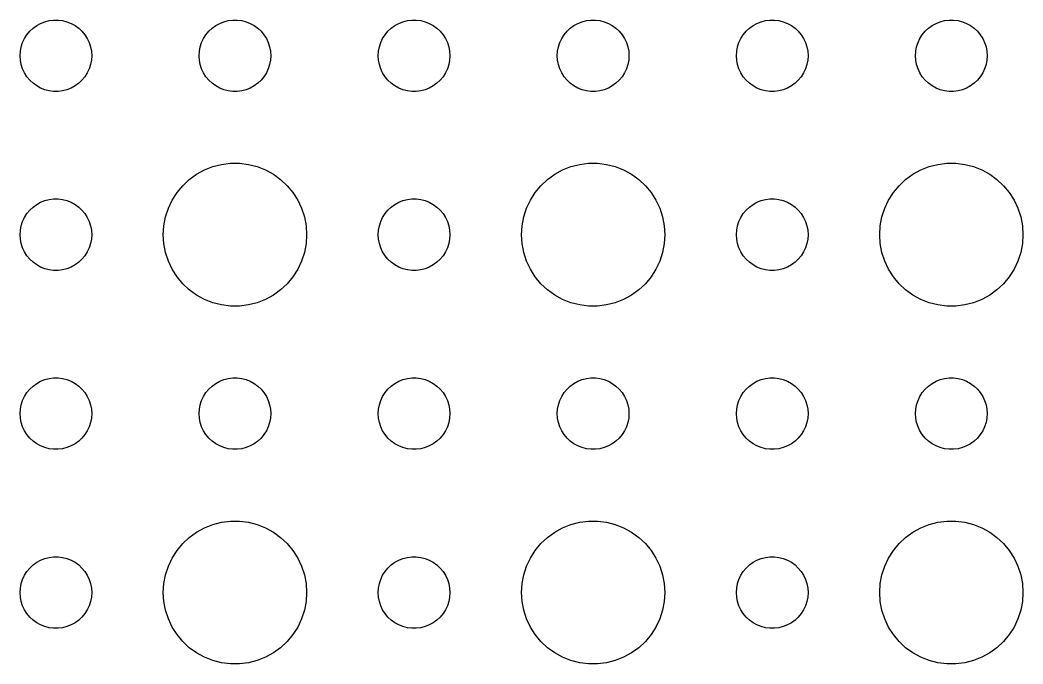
# Model space of a CAD drawing. Header units: metres. Extents: x -157 to 157, y -157 to 157.
# Drawn here: x 21 to 63, y -92.99 to -66 of the extents above; entities that cross this region are included whole.
import ezdxf

# ---------------------------------------------------------------- set-up
doc = ezdxf.new("R2010")
doc.units = ezdxf.units.M

msp = doc.modelspace()

# ---------------------------------------------------------------- linework, layer by layer
for p, q in [((21.4065, -66.4732), (21.5439, -66.3442)), ((21.5439, -66.3442), (21.6963, -66.2335)), ((21.6963, -66.2335), (21.8613, -66.1428)), ((21.8613, -66.1428), (22.0365, -66.0734)), ((22.0365, -66.0734), (22.2189, -66.0266)), ((22.2189, -66.0266), (22.4058, -66.003)), ((22.4058, -66.003), (22.5942, -66.003)), ((22.5942, -66.003), (22.7811, -66.0266)), ((22.7811, -66.0266), (22.9635, -66.0734)), ((22.9635, -66.0734), (23.1387, -66.1428)), ((23.1387, -66.1428), (23.3037, -66.2335)), ((23.3037, -66.2335), (23.4561, -66.3442)), ((23.4561, -66.3442), (23.5934, -66.4732)), ((28.9065, -66.4732), (29.0439, -66.3442)), ((29.0439, -66.3442), (29.1963, -66.2335)), ((29.1963, -66.2335), (29.3613, -66.1428)), ((29.3613, -66.1428), (29.5365, -66.0734)), ((29.5365, -66.0734), (29.7189, -66.0266)), ((29.7189, -66.0266), (29.9058, -66.003)), ((29.9058, -66.003), (30.0942, -66.003)), ((30.0942, -66.003), (30.2811, -66.0266)), ((30.2811, -66.0266), (30.4635, -66.0734)), ((30.4635, -66.0734), (30.6387, -66.1428)), ((30.6387, -66.1428), (30.8037, -66.2335)), ((30.8037, -66.2335), (30.9561, -66.3442)), ((30.9561, -66.3442), (31.0934, -66.4732)), ((36.4065, -66.4732), (36.5439, -66.3442)), ((36.5439, -66.3442), (36.6963, -66.2335)), ((36.6963, -66.2335), (36.8613, -66.1428)), ((36.8613, -66.1428), (37.0365, -66.0734)), ((37.0365, -66.0734), (37.2189, -66.0266)), ((37.2189, -66.0266), (37.4058, -66.003)), ((37.4058, -66.003), (37.5942, -66.003)), ((37.5942, -66.003), (37.7811, -66.0266)), ((37.7811, -66.0266), (37.9635, -66.0734)), ((37.9635, -66.0734), (38.1387, -66.1428)), ((38.1387, -66.1428), (38.3037, -66.2335)), ((38.3037, -66.2335), (38.4561, -66.3442)), ((38.4561, -66.3442), (38.5934, -66.4732)), ((43.9065, -66.4732), (44.0439, -66.3442)), ((44.0439, -66.3442), (44.1963, -66.2335)), ((44.1963, -66.2335), (44.3613, -66.1428)), ((44.3613, -66.1428), (44.5365, -66.0734)), ((44.5365, -66.0734), (44.7189, -66.0266)), ((44.7189, -66.0266), (44.9058, -66.003)), ((44.9058, -66.003), (45.0942, -66.003)), ((45.0942, -66.003), (45.2811, -66.0266)), ((45.2811, -66.0266), (45.4635, -66.0734)), ((45.4635, -66.0734), (45.6387, -66.1428)), ((45.6387, -66.1428), (45.8037, -66.2335)), ((45.8037, -66.2335), (45.9561, -66.3442)), ((45.9561, -66.3442), (46.0934, -66.4732)), ((51.4065, -66.4732), (51.5439, -66.3442)), ((51.5439, -66.3442), (51.6963, -66.2335)), ((51.6963, -66.2335), (51.8613, -66.1428)), ((51.8613, -66.1428), (52.0365, -66.0734)), ((52.0365, -66.0734), (52.2189, -66.0266)), ((52.2189, -66.0266), (52.4058, -66.003)), ((52.4058, -66.003), (52.5942, -66.003)), ((52.5942, -66.003), (52.7811, -66.0266)), ((52.7811, -66.0266), (52.9635, -66.0734)), ((52.9635, -66.0734), (53.1387, -66.1428)), ((53.1387, -66.1428), (53.3037, -66.2335)), ((53.3037, -66.2335), (53.4561, -66.3442)), ((53.4561, -66.3442), (53.5934, -66.4732)), ((58.9065, -66.4732), (59.0439, -66.3442)), ((59.0439, -66.3442), (59.1963, -66.2335)), ((59.1963, -66.2335), (59.3613, -66.1428)), ((59.3613, -66.1428), (59.5365, -66.0734)), ((59.5365, -66.0734), (59.7189, -66.0266)), ((59.7189, -66.0266), (59.9058, -66.003)), ((59.9058, -66.003), (60.0942, -66.003)), ((60.0942, -66.003), (60.2811, -66.0266)), ((60.2811, -66.0266), (60.4635, -66.0734)), ((60.4635, -66.0734), (60.6387, -66.1428)), ((60.6387, -66.1428), (60.8037, -66.2335)), ((60.8037, -66.2335), (60.9561, -66.3442)), ((60.9561, -66.3442), (61.0934, -66.4732)), ((21.1053, -66.9478), (21.1855, -66.7774)), ((21.1855, -66.7774), (21.2865, -66.6183)), ((21.2865, -66.6183), (21.4065, -66.4732)), ((23.5934, -66.4732), (23.7135, -66.6183)), ((23.7135, -66.6183), (23.8145, -66.7774)), ((23.8145, -66.7774), (23.8947, -66.9478)), ((28.6053, -66.9478), (28.6855, -66.7774)), ((28.6855, -66.7774), (28.7865, -66.6183)), ((28.7865, -66.6183), (28.9065, -66.4732)), ((31.0934, -66.4732), (31.2135, -66.6183)), ((31.2135, -66.6183), (31.3145, -66.7774)), ((31.3145, -66.7774), (31.3947, -66.9478)), ((36.1053, -66.9478), (36.1855, -66.7774)), ((36.1855, -66.7774), (36.2865, -66.6183)), ((36.2865, -66.6183), (36.4065, -66.4732)), ((38.5934, -66.4732), (38.7135, -66.6183)), ((38.7135, -66.6183), (38.8145, -66.7774)), ((38.8145, -66.7774), (38.8947, -66.9478)), ((43.6053, -66.9478), (43.6855, -66.7774)), ((43.6855, -66.7774), (43.7865, -66.6183)), ((43.7865, -66.6183), (43.9065, -66.4732)), ((46.0934, -66.4732), (46.2135, -66.6183)), ((46.2135, -66.6183), (46.3145, -66.7774)), ((46.3145, -66.7774), (46.3947, -66.9478)), ((51.1053, -66.9478), (51.1855, -66.7774)), ((51.1855, -66.7774), (51.2865, -66.6183)), ((51.2865, -66.6183), (51.4065, -66.4732)), ((53.5934, -66.4732), (53.7135, -66.6183)), ((53.7135, -66.6183), (53.8145, -66.7774)), ((53.8145, -66.7774), (53.8947, -66.9478)), ((58.6053, -66.9478), (58.6855, -66.7774)), ((58.6855, -66.7774), (58.7865, -66.6183)), ((58.7865, -66.6183), (58.9065, -66.4732)), ((61.0934, -66.4732), (61.2135, -66.6183)), ((61.2135, -66.6183), (61.3145, -66.7774)), ((61.3145, -66.7774), (61.3947, -66.9478)), ((21.0118, -67.312), (21.0471, -67.127)), ((21.0471, -67.127), (21.1053, -66.9478)), ((23.8947, -66.9478), (23.9529, -67.127)), ((23.9529, -67.127), (23.9882, -67.312)), ((28.5118, -67.312), (28.5471, -67.127)), ((28.5471, -67.127), (28.6053, -66.9478)), ((31.3947, -66.9478), (31.4529, -67.127)), ((31.4529, -67.127), (31.4882, -67.312)), ((36.0118, -67.312), (36.0471, -67.127)), ((36.0471, -67.127), (36.1053, -66.9478)), ((38.8947, -66.9478), (38.9529, -67.127)), ((38.9529, -67.127), (38.9882, -67.312)), ((43.5118, -67.312), (43.5471, -67.127)), ((43.5471, -67.127), (43.6053, -66.9478)), ((46.3947, -66.9478), (46.4529, -67.127)), ((46.4529, -67.127), (46.4882, -67.312)), ((51.0118, -67.312), (51.0471, -67.127)), ((51.0471, -67.127), (51.1053, -66.9478)), ((53.8947, -66.9478), (53.9529, -67.127)), ((53.9529, -67.127), (53.9882, -67.312)), ((58.5118, -67.312), (58.5471, -67.127)), ((58.5471, -67.127), (58.6053, -66.9478)), ((61.3947, -66.9478), (61.4529, -67.127)), ((61.4529, -67.127), (61.4882, -67.312)), ((21, -67.5), (21.0118, -67.312)), ((21.0118, -67.688), (21, -67.5)), ((23.9882, -67.312), (24, -67.5)), ((24, -67.5), (23.9882, -67.688)), ((28.5, -67.5), (28.5118, -67.312)), ((28.5118, -67.688), (28.5, -67.5)), ((31.4882, -67.312), (31.5, -67.5)), ((31.5, -67.5), (31.4882, -67.688)), ((36, -67.5), (36.0118, -67.312)), ((36.0118, -67.688), (36, -67.5)), ((38.9882, -67.312), (39, -67.5)), ((39, -67.5), (38.9882, -67.688)), ((43.5, -67.5), (43.5118, -67.312)), ((43.5118, -67.688), (43.5, -67.5)), ((46.4882, -67.312), (46.5, -67.5)), ((46.5, -67.5), (46.4882, -67.688)), ((51, -67.5), (51.0118, -67.312)), ((51.0118, -67.688), (51, -67.5)), ((53.9882, -67.312), (54, -67.5)), ((54, -67.5), (53.9882, -67.688)), ((58.5, -67.5), (58.5118, -67.312)), ((58.5118, -67.688), (58.5, -67.5)), ((61.4882, -67.312), (61.5, -67.5)), ((61.5, -67.5), (61.4882, -67.688)), ((21.0471, -67.873), (21.0118, -67.688)), ((21.1053, -68.0522), (21.0471, -67.873)), ((23.9529, -67.873), (23.8947, -68.0522)), ((23.9882, -67.688), (23.9529, -67.873)), ((28.5471, -67.873), (28.5118, -67.688)), ((28.6053, -68.0522), (28.5471, -67.873)), ((31.4529, -67.873), (31.3947, -68.0522)), ((31.4882, -67.688), (31.4529, -67.873)), ((36.0471, -67.873), (36.0118, -67.688)), ((36.1053, -68.0522), (36.0471, -67.873)), ((38.9529, -67.873), (38.8947, -68.0522)), ((38.9882, -67.688), (38.9529, -67.873)), ((43.5471, -67.873), (43.5118, -67.688)), ((43.6053, -68.0522), (43.5471, -67.873)), ((46.4529, -67.873), (46.3947, -68.0522)), ((46.4882, -67.688), (46.4529, -67.873)), ((51.0471, -67.873), (51.0118, -67.688)), ((51.1053, -68.0522), (51.0471, -67.873)), ((53.9529, -67.873), (53.8947, -68.0522)), ((53.9882, -67.688), (53.9529, -67.873)), ((58.5471, -67.873), (58.5118, -67.688)), ((58.6053, -68.0522), (58.5471, -67.873)), ((61.4529, -67.873), (61.3947, -68.0522)), ((61.4882, -67.688), (61.4529, -67.873)), ((21.1855, -68.2226), (21.1053, -68.0522)), ((21.2865, -68.3817), (21.1855, -68.2226)), ((21.4065, -68.5268), (21.2865, -68.3817)), ((23.7135, -68.3817), (23.5934, -68.5268)), ((23.8145, -68.2226), (23.7135, -68.3817)), ((23.8947, -68.0522), (23.8145, -68.2226)), ((28.6855, -68.2226), (28.6053, -68.0522)), ((28.7865, -68.3817), (28.6855, -68.2226)), ((28.9065, -68.5268), (28.7865, -68.3817)), ((31.2135, -68.3817), (31.0934, -68.5268)), ((31.3145, -68.2226), (31.2135, -68.3817)), ((31.3947, -68.0522), (31.3145, -68.2226)), ((36.1855, -68.2226), (36.1053, -68.0522)), ((36.2865, -68.3817), (36.1855, -68.2226)), ((36.4065, -68.5268), (36.2865, -68.3817)), ((38.7135, -68.3817), (38.5934, -68.5268)), ((38.8145, -68.2226), (38.7135, -68.3817)), ((38.8947, -68.0522), (38.8145, -68.2226)), ((43.6855, -68.2226), (43.6053, -68.0522)), ((43.7865, -68.3817), (43.6855, -68.2226)), ((43.9065, -68.5268), (43.7865, -68.3817)), ((46.2135, -68.3817), (46.0934, -68.5268)), ((46.3145, -68.2226), (46.2135, -68.3817)), ((46.3947, -68.0522), (46.3145, -68.2226)), ((51.1855, -68.2226), (51.1053, -68.0522)), ((51.2865, -68.3817), (51.1855, -68.2226)), ((51.4065, -68.5268), (51.2865, -68.3817)), ((53.7135, -68.3817), (53.5934, -68.5268)), ((53.8145, -68.2226), (53.7135, -68.3817)), ((53.8947, -68.0522), (53.8145, -68.2226)), ((58.6855, -68.2226), (58.6053, -68.0522)), ((58.7865, -68.3817), (58.6855, -68.2226)), ((58.9065, -68.5268), (58.7865, -68.3817)), ((61.2135, -68.3817), (61.0934, -68.5268)), ((61.3145, -68.2226), (61.2135, -68.3817)), ((61.3947, -68.0522), (61.3145, -68.2226)), ((21.5439, -68.6558), (21.4065, -68.5268)), ((21.6963, -68.7665), (21.5439, -68.6558)), ((21.8613, -68.8572), (21.6963, -68.7665)), ((22.0365, -68.9266), (21.8613, -68.8572)), ((23.1387, -68.8572), (22.9635, -68.9266)), ((23.3037, -68.7665), (23.1387, -68.8572)), ((23.4561, -68.6558), (23.3037, -68.7665)), ((23.5934, -68.5268), (23.4561, -68.6558)), ((29.0439, -68.6558), (28.9065, -68.5268)), ((29.1963, -68.7665), (29.0439, -68.6558)), ((29.3613, -68.8572), (29.1963, -68.7665)), ((29.5365, -68.9266), (29.3613, -68.8572)), ((30.6387, -68.8572), (30.4635, -68.9266)), ((30.8037, -68.7665), (30.6387, -68.8572)), ((30.9561, -68.6558), (30.8037, -68.7665)), ((31.0934, -68.5268), (30.9561, -68.6558)), ((36.5439, -68.6558), (36.4065, -68.5268)), ((36.6963, -68.7665), (36.5439, -68.6558)), ((36.8613, -68.8572), (36.6963, -68.7665)), ((37.0365, -68.9266), (36.8613, -68.8572)), ((38.1387, -68.8572), (37.9635, -68.9266)), ((38.3037, -68.7665), (38.1387, -68.8572)), ((38.4561, -68.6558), (38.3037, -68.7665)), ((38.5934, -68.5268), (38.4561, -68.6558)), ((44.0439, -68.6558), (43.9065, -68.5268)), ((44.1963, -68.7665), (44.0439, -68.6558)), ((44.3613, -68.8572), (44.1963, -68.7665)), ((44.5365, -68.9266), (44.3613, -68.8572)), ((45.6387, -68.8572), (45.4635, -68.9266)), ((45.8037, -68.7665), (45.6387, -68.8572)), ((45.9561, -68.6558), (45.8037, -68.7665)), ((46.0934, -68.5268), (45.9561, -68.6558)), ((51.5439, -68.6558), (51.4065, -68.5268)), ((51.6963, -68.7665), (51.5439, -68.6558)), ((51.8613, -68.8572), (51.6963, -68.7665)), ((52.0365, -68.9266), (51.8613, -68.8572)), ((53.1387, -68.8572), (52.9635, -68.9266)), ((53.3037, -68.7665), (53.1387, -68.8572)), ((53.4561, -68.6558), (53.3037, -68.7665)), ((53.5934, -68.5268), (53.4561, -68.6558)), ((59.0439, -68.6558), (58.9065, -68.5268)), ((59.1963, -68.7665), (59.0439, -68.6558)), ((59.3613, -68.8572), (59.1963, -68.7665)), ((59.5365, -68.9266), (59.3613, -68.8572)), ((60.6387, -68.8572), (60.4635, -68.9266)), ((60.8037, -68.7665), (60.6387, -68.8572)), ((60.9561, -68.6558), (60.8037, -68.7665)), ((61.0934, -68.5268), (60.9561, -68.6558)), ((22.2189, -68.9734), (22.0365, -68.9266)), ((22.4058, -68.997), (22.2189, -68.9734)), ((22.5942, -68.997), (22.4058, -68.997)), ((22.7811, -68.9734), (22.5942, -68.997)), ((22.9635, -68.9266), (22.7811, -68.9734)), ((29.7189, -68.9734), (29.5365, -68.9266)), ((29.9058, -68.997), (29.7189, -68.9734)), ((30.0942, -68.997), (29.9058, -68.997)), ((30.2811, -68.9734), (30.0942, -68.997)), ((30.4635, -68.9266), (30.2811, -68.9734)), ((37.2189, -68.9734), (37.0365, -68.9266)), ((37.4058, -68.997), (37.2189, -68.9734)), ((37.5942, -68.997), (37.4058, -68.997)), ((37.7811, -68.9734), (37.5942, -68.997)), ((37.9635, -68.9266), (37.7811, -68.9734)), ((44.7189, -68.9734), (44.5365, -68.9266)), ((44.9058, -68.997), (44.7189, -68.9734)), ((45.0942, -68.997), (44.9058, -68.997)), ((45.2811, -68.9734), (45.0942, -68.997)), ((45.4635, -68.9266), (45.2811, -68.9734)), ((52.2189, -68.9734), (52.0365, -68.9266)), ((52.4058, -68.997), (52.2189, -68.9734)), ((52.5942, -68.997), (52.4058, -68.997)), ((52.7811, -68.9734), (52.5942, -68.997)), ((52.9635, -68.9266), (52.7811, -68.9734)), ((59.7189, -68.9734), (59.5365, -68.9266)), ((59.9058, -68.997), (59.7189, -68.9734)), ((60.0942, -68.997), (59.9058, -68.997)), ((60.2811, -68.9734), (60.0942, -68.997)), ((60.4635, -68.9266), (60.2811, -68.9734)), ((28.7227, -72.2855), (29.0729, -72.1468)), ((29.0729, -72.1468), (29.4379, -72.0531)), ((29.4379, -72.0531), (29.8116, -72.0059)), ((29.8116, -72.0059), (30.1884, -72.0059)), ((30.1884, -72.0059), (30.5621, -72.0531)), ((30.5621, -72.0531), (30.927, -72.1468)), ((30.927, -72.1468), (31.2773, -72.2855)), ((43.7227, -72.2855), (44.0729, -72.1468)), ((44.0729, -72.1468), (44.4379, -72.0531)), ((44.4379, -72.0531), (44.8116, -72.0059)), ((44.8116, -72.0059), (45.1884, -72.0059)), ((45.1884, -72.0059), (45.5621, -72.0531)), ((45.5621, -72.0531), (45.927, -72.1468)), ((45.927, -72.1468), (46.2773, -72.2855)), ((58.7227, -72.2855), (59.0729, -72.1468)), ((59.0729, -72.1468), (59.4379, -72.0531)), ((59.4379, -72.0531), (59.8116, -72.0059)), ((59.8116, -72.0059), (60.1884, -72.0059)), ((60.1884, -72.0059), (60.5621, -72.0531)), ((60.5621, -72.0531), (60.927, -72.1468)), ((60.927, -72.1468), (61.2773, -72.2855)), ((28.0877, -72.6885), (28.3925, -72.467)), ((28.3925, -72.467), (28.7227, -72.2855)), ((31.2773, -72.2855), (31.6075, -72.467)), ((31.6075, -72.467), (31.9123, -72.6885)), ((43.0877, -72.6885), (43.3925, -72.467)), ((43.3925, -72.467), (43.7227, -72.2855)), ((46.2773, -72.2855), (46.6075, -72.467)), ((46.6075, -72.467), (46.9123, -72.6885)), ((58.0877, -72.6885), (58.3925, -72.467)), ((58.3925, -72.467), (58.7227, -72.2855)), ((61.2773, -72.2855), (61.6075, -72.467)), ((61.6075, -72.467), (61.9123, -72.6885)), ((27.5729, -73.2366), (27.8131, -72.9464)), ((27.8131, -72.9464), (28.0877, -72.6885)), ((31.9123, -72.6885), (32.1869, -72.9464)), ((32.1869, -72.9464), (32.427, -73.2366)), ((42.5729, -73.2366), (42.8131, -72.9464)), ((42.8131, -72.9464), (43.0877, -72.6885)), ((46.9123, -72.6885), (47.1869, -72.9464)), ((47.1869, -72.9464), (47.427, -73.2366)), ((57.5729, -73.2366), (57.8131, -72.9464)), ((57.8131, -72.9464), (58.0877, -72.6885)), ((61.9123, -72.6885), (62.1869, -72.9464)), ((62.1869, -72.9464), (62.427, -73.2366)), ((27.3711, -73.5547), (27.5729, -73.2366)), ((32.427, -73.2366), (32.6289, -73.5547)), ((42.3711, -73.5547), (42.5729, -73.2366)), ((47.427, -73.2366), (47.6289, -73.5547)), ((57.3711, -73.5547), (57.5729, -73.2366)), ((62.427, -73.2366), (62.6289, -73.5547)), ((21.4065, -73.9732), (21.5439, -73.8442)), ((21.5439, -73.8442), (21.6963, -73.7335)), ((21.6963, -73.7335), (21.8613, -73.6428)), ((21.8613, -73.6428), (22.0365, -73.5734)), ((22.0365, -73.5734), (22.2189, -73.5266)), ((22.2189, -73.5266), (22.4058, -73.503)), ((22.4058, -73.503), (22.5942, -73.503)), ((22.5942, -73.503), (22.7811, -73.5266)), ((22.7811, -73.5266), (22.9635, -73.5734)), ((22.9635, -73.5734), (23.1387, -73.6428)), ((23.1387, -73.6428), (23.3037, -73.7335)), ((23.3037, -73.7335), (23.4561, -73.8442)), ((23.4561, -73.8442), (23.5934, -73.9732)), ((27.0942, -74.2539), (27.2107, -73.8956)), ((27.2107, -73.8956), (27.3711, -73.5547)), ((32.6289, -73.5547), (32.7893, -73.8956)), ((32.7893, -73.8956), (32.9057, -74.2539)), ((36.4065, -73.9732), (36.5439, -73.8442)), ((36.5439, -73.8442), (36.6963, -73.7335)), ((36.6963, -73.7335), (36.8613, -73.6428)), ((36.8613, -73.6428), (37.0365, -73.5734)), ((37.0365, -73.5734), (37.2189, -73.5266)), ((37.2189, -73.5266), (37.4058, -73.503)), ((37.4058, -73.503), (37.5942, -73.503)), ((37.5942, -73.503), (37.7811, -73.5266)), ((37.7811, -73.5266), (37.9635, -73.5734)), ((37.9635, -73.5734), (38.1387, -73.6428)), ((38.1387, -73.6428), (38.3037, -73.7335)), ((38.3037, -73.7335), (38.4561, -73.8442)), ((38.4561, -73.8442), (38.5934, -73.9732)), ((42.0942, -74.2539), (42.2107, -73.8956)), ((42.2107, -73.8956), (42.3711, -73.5547)), ((47.6289, -73.5547), (47.7893, -73.8956)), ((47.7893, -73.8956), (47.9057, -74.2539)), ((51.4065, -73.9732), (51.5439, -73.8442)), ((51.5439, -73.8442), (51.6963, -73.7335)), ((51.6963, -73.7335), (51.8613, -73.6428)), ((51.8613, -73.6428), (52.0365, -73.5734)), ((52.0365, -73.5734), (52.2189, -73.5266)), ((52.2189, -73.5266), (52.4058, -73.503)), ((52.4058, -73.503), (52.5942, -73.503)), ((52.5942, -73.503), (52.7811, -73.5266)), ((52.7811, -73.5266), (52.9635, -73.5734)), ((52.9635, -73.5734), (53.1387, -73.6428)), ((53.1387, -73.6428), (53.3037, -73.7335)), ((53.3037, -73.7335), (53.4561, -73.8442)), ((53.4561, -73.8442), (53.5934, -73.9732)), ((57.0942, -74.2539), (57.2107, -73.8956)), ((57.2107, -73.8956), (57.3711, -73.5547)), ((62.6289, -73.5547), (62.7893, -73.8956)), ((62.7893, -73.8956), (62.9057, -74.2539)), ((21.1053, -74.4478), (21.1855, -74.2774)), ((21.1855, -74.2774), (21.2865, -74.1183)), ((21.2865, -74.1183), (21.4065, -73.9732)), ((23.5934, -73.9732), (23.7135, -74.1183)), ((23.7135, -74.1183), (23.8145, -74.2774)), ((23.8145, -74.2774), (23.8947, -74.4478)), ((27.0237, -74.624), (27.0942, -74.2539)), ((32.9057, -74.2539), (32.9763, -74.624)), ((36.1053, -74.4478), (36.1855, -74.2774)), ((36.1855, -74.2774), (36.2865, -74.1183)), ((36.2865, -74.1183), (36.4065, -73.9732)), ((38.5934, -73.9732), (38.7135, -74.1183)), ((38.7135, -74.1183), (38.8145, -74.2774)), ((38.8145, -74.2774), (38.8947, -74.4478)), ((42.0237, -74.624), (42.0942, -74.2539)), ((47.9057, -74.2539), (47.9763, -74.624)), ((51.1053, -74.4478), (51.1855, -74.2774)), ((51.1855, -74.2774), (51.2865, -74.1183)), ((51.2865, -74.1183), (51.4065, -73.9732)), ((53.5934, -73.9732), (53.7135, -74.1183)), ((53.7135, -74.1183), (53.8145, -74.2774)), ((53.8145, -74.2774), (53.8947, -74.4478)), ((57.0237, -74.624), (57.0942, -74.2539)), ((62.9057, -74.2539), (62.9763, -74.624)), ((21.0118, -74.812), (21.0471, -74.627)), ((21.0471, -74.627), (21.1053, -74.4478)), ((23.8947, -74.4478), (23.9529, -74.627)), ((23.9529, -74.627), (23.9882, -74.812)), ((27, -75), (27.0237, -74.624)), ((32.9763, -74.624), (33, -75)), ((36.0118, -74.812), (36.0471, -74.627)), ((36.0471, -74.627), (36.1053, -74.4478)), ((38.8947, -74.4478), (38.9529, -74.627)), ((38.9529, -74.627), (38.9882, -74.812)), ((42, -75), (42.0237, -74.624)), ((47.9763, -74.624), (48, -75)), ((51.0118, -74.812), (51.0471, -74.627)), ((51.0471, -74.627), (51.1053, -74.4478)), ((53.8947, -74.4478), (53.9529, -74.627)), ((53.9529, -74.627), (53.9882, -74.812)), ((57, -75), (57.0237, -74.624)), ((62.9763, -74.624), (63, -75)), ((21, -75), (21.0118, -74.812)), ((21.0118, -75.188), (21, -75)), ((23.9882, -74.812), (24, -75)), ((24, -75), (23.9882, -75.188)), ((27.0237, -75.376), (27, -75)), ((33, -75), (32.9763, -75.376)), ((36, -75), (36.0118, -74.812)), ((36.0118, -75.188), (36, -75)), ((38.9882, -74.812), (39, -75)), ((39, -75), (38.9882, -75.188)), ((42.0237, -75.376), (42, -75)), ((48, -75), (47.9763, -75.376)), ((51, -75), (51.0118, -74.812)), ((51.0118, -75.188), (51, -75)), ((53.9882, -74.812), (54, -75)), ((54, -75), (53.9882, -75.188)), ((57.0237, -75.376), (57, -75)), ((63, -75), (62.9763, -75.376)), ((21.0471, -75.373), (21.0118, -75.188)), ((21.1053, -75.5522), (21.0471, -75.373)), ((21.1855, -75.7226), (21.1053, -75.5522)), ((23.8947, -75.5522), (23.8145, -75.7226)), ((23.9529, -75.373), (23.8947, -75.5522)), ((23.9882, -75.188), (23.9529, -75.373)), ((27.0942, -75.7461), (27.0237, -75.376)), ((32.9763, -75.376), (32.9057, -75.7461)), ((36.0471, -75.373), (36.0118, -75.188)), ((36.1053, -75.5522), (36.0471, -75.373)), ((36.1855, -75.7226), (36.1053, -75.5522)), ((38.8947, -75.5522), (38.8145, -75.7226)), ((38.9529, -75.373), (38.8947, -75.5522)), ((38.9882, -75.188), (38.9529, -75.373)), ((42.0942, -75.7461), (42.0237, -75.376)), ((47.9763, -75.376), (47.9057, -75.7461)), ((51.0471, -75.373), (51.0118, -75.188)), ((51.1053, -75.5522), (51.0471, -75.373)), ((51.1855, -75.7226), (51.1053, -75.5522)), ((53.8947, -75.5522), (53.8145, -75.7226)), ((53.9529, -75.373), (53.8947, -75.5522)), ((53.9882, -75.188), (53.9529, -75.373)), ((57.0942, -75.7461), (57.0237, -75.376)), ((62.9763, -75.376), (62.9057, -75.7461)), ((21.2865, -75.8817), (21.1855, -75.7226)), ((21.4065, -76.0268), (21.2865, -75.8817)), ((23.7135, -75.8817), (23.5934, -76.0268)), ((23.8145, -75.7226), (23.7135, -75.8817)), ((27.2107, -76.1044), (27.0942, -75.7461)), ((32.9057, -75.7461), (32.7893, -76.1044)), ((36.2865, -75.8817), (36.1855, -75.7226)), ((36.4065, -76.0268), (36.2865, -75.8817)), ((38.7135, -75.8817), (38.5934, -76.0268)), ((38.8145, -75.7226), (38.7135, -75.8817)), ((42.2107, -76.1044), (42.0942, -75.7461)), ((47.9057, -75.7461), (47.7893, -76.1044)), ((51.2865, -75.8817), (51.1855, -75.7226)), ((51.4065, -76.0268), (51.2865, -75.8817)), ((53.7135, -75.8817), (53.5934, -76.0268)), ((53.8145, -75.7226), (53.7135, -75.8817)), ((57.2107, -76.1044), (57.0942, -75.7461)), ((62.9057, -75.7461), (62.7893, -76.1044)), ((21.5439, -76.1558), (21.4065, -76.0268)), ((21.6963, -76.2665), (21.5439, -76.1558)), ((21.8613, -76.3572), (21.6963, -76.2665)), ((22.0365, -76.4266), (21.8613, -76.3572)), ((22.2189, -76.4734), (22.0365, -76.4266)), ((22.9635, -76.4266), (22.7811, -76.4734)), ((23.1387, -76.3572), (22.9635, -76.4266)), ((23.3037, -76.2665), (23.1387, -76.3572)), ((23.4561, -76.1558), (23.3037, -76.2665)), ((23.5934, -76.0268), (23.4561, -76.1558)), ((27.3711, -76.4453), (27.2107, -76.1044)), ((32.7893, -76.1044), (32.6289, -76.4453)), ((36.5439, -76.1558), (36.4065, -76.0268)), ((36.6963, -76.2665), (36.5439, -76.1558)), ((36.8613, -76.3572), (36.6963, -76.2665)), ((37.0365, -76.4266), (36.8613, -76.3572)), ((37.2189, -76.4734), (37.0365, -76.4266)), ((37.9635, -76.4266), (37.7811, -76.4734)), ((38.1387, -76.3572), (37.9635, -76.4266)), ((38.3037, -76.2665), (38.1387, -76.3572)), ((38.4561, -76.1558), (38.3037, -76.2665)), ((38.5934, -76.0268), (38.4561, -76.1558)), ((42.3711, -76.4453), (42.2107, -76.1044)), ((47.7893, -76.1044), (47.6289, -76.4453)), ((51.5439, -76.1558), (51.4065, -76.0268)), ((51.6963, -76.2665), (51.5439, -76.1558)), ((51.8613, -76.3572), (51.6963, -76.2665)), ((52.0365, -76.4266), (51.8613, -76.3572)), ((52.2189, -76.4734), (52.0365, -76.4266)), ((52.9635, -76.4266), (52.7811, -76.4734)), ((53.1387, -76.3572), (52.9635, -76.4266)), ((53.3037, -76.2665), (53.1387, -76.3572)), ((53.4561, -76.1558), (53.3037, -76.2665)), ((53.5934, -76.0268), (53.4561, -76.1558)), ((57.3711, -76.4453), (57.2107, -76.1044)), ((62.7893, -76.1044), (62.6289, -76.4453)), ((22.4058, -76.497), (22.2189, -76.4734)), ((22.5942, -76.497), (22.4058, -76.497)), ((22.7811, -76.4734), (22.5942, -76.497)), ((27.5729, -76.7634), (27.3711, -76.4453)), ((27.8131, -77.0536), (27.5729, -76.7634)), ((32.427, -76.7634), (32.1869, -77.0536)), ((32.6289, -76.4453), (32.427, -76.7634)), ((37.4058, -76.497), (37.2189, -76.4734)), ((37.5942, -76.497), (37.4058, -76.497)), ((37.7811, -76.4734), (37.5942, -76.497)), ((42.5729, -76.7634), (42.3711, -76.4453)), ((42.8131, -77.0536), (42.5729, -76.7634)), ((47.427, -76.7634), (47.1869, -77.0536)), ((47.6289, -76.4453), (47.427, -76.7634)), ((52.4058, -76.497), (52.2189, -76.4734)), ((52.5942, -76.497), (52.4058, -76.497)), ((52.7811, -76.4734), (52.5942, -76.497)), ((57.5729, -76.7634), (57.3711, -76.4453)), ((57.8131, -77.0536), (57.5729, -76.7634)), ((62.427, -76.7634), (62.1869, -77.0536)), ((62.6289, -76.4453), (62.427, -76.7634)), ((28.0877, -77.3115), (27.8131, -77.0536)), ((32.1869, -77.0536), (31.9123, -77.3115)), ((43.0877, -77.3115), (42.8131, -77.0536)), ((47.1869, -77.0536), (46.9123, -77.3115)), ((58.0877, -77.3115), (57.8131, -77.0536)), ((62.1869, -77.0536), (61.9123, -77.3115)), ((28.3925, -77.533), (28.0877, -77.3115)), ((28.7227, -77.7145), (28.3925, -77.533)), ((31.6075, -77.533), (31.2773, -77.7145)), ((31.9123, -77.3115), (31.6075, -77.533)), ((43.3925, -77.533), (43.0877, -77.3115)), ((43.7227, -77.7145), (43.3925, -77.533)), ((46.6075, -77.533), (46.2773, -77.7145)), ((46.9123, -77.3115), (46.6075, -77.533)), ((58.3925, -77.533), (58.0877, -77.3115)), ((58.7227, -77.7145), (58.3925, -77.533)), ((61.6075, -77.533), (61.2773, -77.7145)), ((61.9123, -77.3115), (61.6075, -77.533)), ((29.0729, -77.8532), (28.7227, -77.7145)), ((29.4379, -77.9469), (29.0729, -77.8532)), ((29.8116, -77.9941), (29.4379, -77.9469)), ((30.1884, -77.9941), (29.8116, -77.9941)), ((30.5621, -77.9469), (30.1884, -77.9941)), ((30.927, -77.8532), (30.5621, -77.9469)), ((31.2773, -77.7145), (30.927, -77.8532)), ((44.0729, -77.8532), (43.7227, -77.7145)), ((44.4379, -77.9469), (44.0729, -77.8532)), ((44.8116, -77.9941), (44.4379, -77.9469)), ((45.1884, -77.9941), (44.8116, -77.9941)), ((45.5621, -77.9469), (45.1884, -77.9941)), ((45.927, -77.8532), (45.5621, -77.9469)), ((46.2773, -77.7145), (45.927, -77.8532)), ((59.0729, -77.8532), (58.7227, -77.7145)), ((59.4379, -77.9469), (59.0729, -77.8532)), ((59.8116, -77.9941), (59.4379, -77.9469)), ((60.1884, -77.9941), (59.8116, -77.9941)), ((60.5621, -77.9469), (60.1884, -77.9941)), ((60.927, -77.8532), (60.5621, -77.9469)), ((61.2773, -77.7145), (60.927, -77.8532)), ((22.0365, -81.0734), (22.2189, -81.0266)), ((22.2189, -81.0266), (22.4058, -81.003)), ((22.4058, -81.003), (22.5942, -81.003)), ((22.5942, -81.003), (22.7811, -81.0266)), ((22.7811, -81.0266), (22.9635, -81.0734)), ((29.5365, -81.0734), (29.7189, -81.0266)), ((29.7189, -81.0266), (29.9058, -81.003)), ((29.9058, -81.003), (30.0942, -81.003)), ((30.0942, -81.003), (30.2811, -81.0266)), ((30.2811, -81.0266), (30.4635, -81.0734)), ((37.0365, -81.0734), (37.2189, -81.0266)), ((37.2189, -81.0266), (37.4058, -81.003)), ((37.4058, -81.003), (37.5942, -81.003)), ((37.5942, -81.003), (37.7811, -81.0266)), ((37.7811, -81.0266), (37.9635, -81.0734)), ((44.5365, -81.0734), (44.7189, -81.0266)), ((44.7189, -81.0266), (44.9058, -81.003)), ((44.9058, -81.003), (45.0942, -81.003)), ((45.0942, -81.003), (45.2811, -81.0266)), ((45.2811, -81.0266), (45.4635, -81.0734)), ((52.0365, -81.0734), (52.2189, -81.0266)), ((52.2189, -81.0266), (52.4058, -81.003)), ((52.4058, -81.003), (52.5942, -81.003)), ((52.5942, -81.003), (52.7811, -81.0266)), ((52.7811, -81.0266), (52.9635, -81.0734)), ((59.5365, -81.0734), (59.7189, -81.0266)), ((59.7189, -81.0266), (59.9058, -81.003)), ((59.9058, -81.003), (60.0942, -81.003)), ((60.0942, -81.003), (60.2811, -81.0266)), ((60.2811, -81.0266), (60.4635, -81.0734)), ((21.2865, -81.6183), (21.4065, -81.4732)), ((21.4065, -81.4732), (21.5439, -81.3442)), ((21.5439, -81.3442), (21.6963, -81.2335)), ((21.6963, -81.2335), (21.8613, -81.1428)), ((21.8613, -81.1428), (22.0365, -81.0734)), ((22.9635, -81.0734), (23.1387, -81.1428)), ((23.1387, -81.1428), (23.3037, -81.2335)), ((23.3037, -81.2335), (23.4561, -81.3442)), ((23.4561, -81.3442), (23.5934, -81.4732)), ((23.5934, -81.4732), (23.7135, -81.6183)), ((28.7865, -81.6183), (28.9065, -81.4732)), ((28.9065, -81.4732), (29.0439, -81.3442)), ((29.0439, -81.3442), (29.1963, -81.2335)), ((29.1963, -81.2335), (29.3613, -81.1428)), ((29.3613, -81.1428), (29.5365, -81.0734)), ((30.4635, -81.0734), (30.6387, -81.1428)), ((30.6387, -81.1428), (30.8037, -81.2335)), ((30.8037, -81.2335), (30.9561, -81.3442)), ((30.9561, -81.3442), (31.0934, -81.4732)), ((31.0934, -81.4732), (31.2135, -81.6183)), ((36.2865, -81.6183), (36.4065, -81.4732)), ((36.4065, -81.4732), (36.5439, -81.3442)), ((36.5439, -81.3442), (36.6963, -81.2335)), ((36.6963, -81.2335), (36.8613, -81.1428)), ((36.8613, -81.1428), (37.0365, -81.0734)), ((37.9635, -81.0734), (38.1387, -81.1428)), ((38.1387, -81.1428), (38.3037, -81.2335)), ((38.3037, -81.2335), (38.4561, -81.3442)), ((38.4561, -81.3442), (38.5934, -81.4732)), ((38.5934, -81.4732), (38.7135, -81.6183)), ((43.7865, -81.6183), (43.9065, -81.4732)), ((43.9065, -81.4732), (44.0439, -81.3442)), ((44.0439, -81.3442), (44.1963, -81.2335)), ((44.1963, -81.2335), (44.3613, -81.1428)), ((44.3613, -81.1428), (44.5365, -81.0734)), ((45.4635, -81.0734), (45.6387, -81.1428)), ((45.6387, -81.1428), (45.8037, -81.2335)), ((45.8037, -81.2335), (45.9561, -81.3442)), ((45.9561, -81.3442), (46.0934, -81.4732)), ((46.0934, -81.4732), (46.2135, -81.6183)), ((51.2865, -81.6183), (51.4065, -81.4732)), ((51.4065, -81.4732), (51.5439, -81.3442)), ((51.5439, -81.3442), (51.6963, -81.2335)), ((51.6963, -81.2335), (51.8613, -81.1428)), ((51.8613, -81.1428), (52.0365, -81.0734)), ((52.9635, -81.0734), (53.1387, -81.1428)), ((53.1387, -81.1428), (53.3037, -81.2335)), ((53.3037, -81.2335), (53.4561, -81.3442)), ((53.4561, -81.3442), (53.5934, -81.4732)), ((53.5934, -81.4732), (53.7135, -81.6183)), ((58.7865, -81.6183), (58.9065, -81.4732)), ((58.9065, -81.4732), (59.0439, -81.3442)), ((59.0439, -81.3442), (59.1963, -81.2335)), ((59.1963, -81.2335), (59.3613, -81.1428)), ((59.3613, -81.1428), (59.5365, -81.0734)), ((60.4635, -81.0734), (60.6387, -81.1428)), ((60.6387, -81.1428), (60.8037, -81.2335)), ((60.8037, -81.2335), (60.9561, -81.3442)), ((60.9561, -81.3442), (61.0934, -81.4732)), ((61.0934, -81.4732), (61.2135, -81.6183)), ((21.1053, -81.9478), (21.1855, -81.7774)), ((21.1855, -81.7774), (21.2865, -81.6183)), ((23.7135, -81.6183), (23.8145, -81.7774)), ((23.8145, -81.7774), (23.8947, -81.9478)), ((28.6053, -81.9478), (28.6855, -81.7774)), ((28.6855, -81.7774), (28.7865, -81.6183)), ((31.2135, -81.6183), (31.3145, -81.7774)), ((31.3145, -81.7774), (31.3947, -81.9478)), ((36.1053, -81.9478), (36.1855, -81.7774)), ((36.1855, -81.7774), (36.2865, -81.6183)), ((38.7135, -81.6183), (38.8145, -81.7774)), ((38.8145, -81.7774), (38.8947, -81.9478)), ((43.6053, -81.9478), (43.6855, -81.7774)), ((43.6855, -81.7774), (43.7865, -81.6183)), ((46.2135, -81.6183), (46.3145, -81.7774)), ((46.3145, -81.7774), (46.3947, -81.9478)), ((51.1053, -81.9478), (51.1855, -81.7774)), ((51.1855, -81.7774), (51.2865, -81.6183)), ((53.7135, -81.6183), (53.8145, -81.7774)), ((53.8145, -81.7774), (53.8947, -81.9478)), ((58.6053, -81.9478), (58.6855, -81.7774)), ((58.6855, -81.7774), (58.7865, -81.6183)), ((61.2135, -81.6183), (61.3145, -81.7774)), ((61.3145, -81.7774), (61.3947, -81.9478)), ((21, -82.5), (21.0118, -82.312)), ((21.0118, -82.312), (21.0471, -82.127)), ((21.0471, -82.127), (21.1053, -81.9478)), ((23.8947, -81.9478), (23.9529, -82.127)), ((23.9529, -82.127), (23.9882, -82.312)), ((23.9882, -82.312), (24, -82.5)), ((28.5, -82.5), (28.5118, -82.312)), ((28.5118, -82.312), (28.5471, -82.127)), ((28.5471, -82.127), (28.6053, -81.9478)), ((31.3947, -81.9478), (31.4529, -82.127)), ((31.4529, -82.127), (31.4882, -82.312)), ((31.4882, -82.312), (31.5, -82.5)), ((36, -82.5), (36.0118, -82.312)), ((36.0118, -82.312), (36.0471, -82.127)), ((36.0471, -82.127), (36.1053, -81.9478)), ((38.8947, -81.9478), (38.9529, -82.127)), ((38.9529, -82.127), (38.9882, -82.312)), ((38.9882, -82.312), (39, -82.5)), ((43.5, -82.5), (43.5118, -82.312)), ((43.5118, -82.312), (43.5471, -82.127)), ((43.5471, -82.127), (43.6053, -81.9478)), ((46.3947, -81.9478), (46.4529, -82.127)), ((46.4529, -82.127), (46.4882, -82.312)), ((46.4882, -82.312), (46.5, -82.5)), ((51, -82.5), (51.0118, -82.312)), ((51.0118, -82.312), (51.0471, -82.127)), ((51.0471, -82.127), (51.1053, -81.9478)), ((53.8947, -81.9478), (53.9529, -82.127)), ((53.9529, -82.127), (53.9882, -82.312)), ((53.9882, -82.312), (54, -82.5)), ((58.5, -82.5), (58.5118, -82.312)), ((58.5118, -82.312), (58.5471, -82.127)), ((58.5471, -82.127), (58.6053, -81.9478)), ((61.3947, -81.9478), (61.4529, -82.127)), ((61.4529, -82.127), (61.4882, -82.312)), ((61.4882, -82.312), (61.5, -82.5)), ((21.0118, -82.688), (21, -82.5)), ((21.0471, -82.873), (21.0118, -82.688)), ((23.9882, -82.688), (23.9529, -82.873)), ((24, -82.5), (23.9882, -82.688)), ((28.5118, -82.688), (28.5, -82.5)), ((28.5471, -82.873), (28.5118, -82.688)), ((31.4882, -82.688), (31.4529, -82.873)), ((31.5, -82.5), (31.4882, -82.688)), ((36.0118, -82.688), (36, -82.5)), ((36.0471, -82.873), (36.0118, -82.688)), ((38.9882, -82.688), (38.9529, -82.873)), ((39, -82.5), (38.9882, -82.688)), ((43.5118, -82.688), (43.5, -82.5)), ((43.5471, -82.873), (43.5118, -82.688)), ((46.4882, -82.688), (46.4529, -82.873)), ((46.5, -82.5), (46.4882, -82.688)), ((51.0118, -82.688), (51, -82.5)), ((51.0471, -82.873), (51.0118, -82.688)), ((53.9882, -82.688), (53.9529, -82.873)), ((54, -82.5), (53.9882, -82.688)), ((58.5118, -82.688), (58.5, -82.5)), ((58.5471, -82.873), (58.5118, -82.688)), ((61.4882, -82.688), (61.4529, -82.873)), ((61.5, -82.5), (61.4882, -82.688)), ((21.1053, -83.0522), (21.0471, -82.873)), ((21.1855, -83.2226), (21.1053, -83.0522)), ((23.8947, -83.0522), (23.8145, -83.2226)), ((23.9529, -82.873), (23.8947, -83.0522)), ((28.6053, -83.0522), (28.5471, -82.873)), ((28.6855, -83.2226), (28.6053, -83.0522)), ((31.3947, -83.0522), (31.3145, -83.2226)), ((31.4529, -82.873), (31.3947, -83.0522)), ((36.1053, -83.0522), (36.0471, -82.873)), ((36.1855, -83.2226), (36.1053, -83.0522)), ((38.8947, -83.0522), (38.8145, -83.2226)), ((38.9529, -82.873), (38.8947, -83.0522)), ((43.6053, -83.0522), (43.5471, -82.873)), ((43.6855, -83.2226), (43.6053, -83.0522)), ((46.3947, -83.0522), (46.3145, -83.2226)), ((46.4529, -82.873), (46.3947, -83.0522)), ((51.1053, -83.0522), (51.0471, -82.873)), ((51.1855, -83.2226), (51.1053, -83.0522)), ((53.8947, -83.0522), (53.8145, -83.2226)), ((53.9529, -82.873), (53.8947, -83.0522)), ((58.6053, -83.0522), (58.5471, -82.873)), ((58.6855, -83.2226), (58.6053, -83.0522)), ((61.3947, -83.0522), (61.3145, -83.2226)), ((61.4529, -82.873), (61.3947, -83.0522)), ((21.2865, -83.3817), (21.1855, -83.2226)), ((21.4065, -83.5268), (21.2865, -83.3817)), ((21.5439, -83.6558), (21.4065, -83.5268)), ((23.5934, -83.5268), (23.4561, -83.6558)), ((23.7135, -83.3817), (23.5934, -83.5268)), ((23.8145, -83.2226), (23.7135, -83.3817)), ((28.7865, -83.3817), (28.6855, -83.2226)), ((28.9065, -83.5268), (28.7865, -83.3817)), ((29.0439, -83.6558), (28.9065, -83.5268)), ((31.0934, -83.5268), (30.9561, -83.6558)), ((31.2135, -83.3817), (31.0934, -83.5268)), ((31.3145, -83.2226), (31.2135, -83.3817)), ((36.2865, -83.3817), (36.1855, -83.2226)), ((36.4065, -83.5268), (36.2865, -83.3817)), ((36.5439, -83.6558), (36.4065, -83.5268)), ((38.5934, -83.5268), (38.4561, -83.6558)), ((38.7135, -83.3817), (38.5934, -83.5268)), ((38.8145, -83.2226), (38.7135, -83.3817)), ((43.7865, -83.3817), (43.6855, -83.2226)), ((43.9065, -83.5268), (43.7865, -83.3817)), ((44.0439, -83.6558), (43.9065, -83.5268)), ((46.0934, -83.5268), (45.9561, -83.6558)), ((46.2135, -83.3817), (46.0934, -83.5268)), ((46.3145, -83.2226), (46.2135, -83.3817)), ((51.2865, -83.3817), (51.1855, -83.2226)), ((51.4065, -83.5268), (51.2865, -83.3817)), ((51.5439, -83.6558), (51.4065, -83.5268)), ((53.5934, -83.5268), (53.4561, -83.6558)), ((53.7135, -83.3817), (53.5934, -83.5268)), ((53.8145, -83.2226), (53.7135, -83.3817)), ((58.7865, -83.3817), (58.6855, -83.2226)), ((58.9065, -83.5268), (58.7865, -83.3817)), ((59.0439, -83.6558), (58.9065, -83.5268)), ((61.0934, -83.5268), (60.9561, -83.6558)), ((61.2135, -83.3817), (61.0934, -83.5268)), ((61.3145, -83.2226), (61.2135, -83.3817)), ((21.6963, -83.7665), (21.5439, -83.6558)), ((21.8613, -83.8572), (21.6963, -83.7665)), ((22.0365, -83.9266), (21.8613, -83.8572)), ((22.2189, -83.9734), (22.0365, -83.9266)), ((22.4058, -83.997), (22.2189, -83.9734)), ((22.5942, -83.997), (22.4058, -83.997)), ((22.7811, -83.9734), (22.5942, -83.997)), ((22.9635, -83.9266), (22.7811, -83.9734)), ((23.1387, -83.8572), (22.9635, -83.9266)), ((23.3037, -83.7665), (23.1387, -83.8572)), ((23.4561, -83.6558), (23.3037, -83.7665)), ((29.1963, -83.7665), (29.0439, -83.6558)), ((29.3613, -83.8572), (29.1963, -83.7665)), ((29.5365, -83.9266), (29.3613, -83.8572)), ((29.7189, -83.9734), (29.5365, -83.9266)), ((29.9058, -83.997), (29.7189, -83.9734)), ((30.0942, -83.997), (29.9058, -83.997)), ((30.2811, -83.9734), (30.0942, -83.997)), ((30.4635, -83.9266), (30.2811, -83.9734)), ((30.6387, -83.8572), (30.4635, -83.9266)), ((30.8037, -83.7665), (30.6387, -83.8572)), ((30.9561, -83.6558), (30.8037, -83.7665)), ((36.6963, -83.7665), (36.5439, -83.6558)), ((36.8613, -83.8572), (36.6963, -83.7665)), ((37.0365, -83.9266), (36.8613, -83.8572)), ((37.2189, -83.9734), (37.0365, -83.9266)), ((37.4058, -83.997), (37.2189, -83.9734)), ((37.5942, -83.997), (37.4058, -83.997)), ((37.7811, -83.9734), (37.5942, -83.997)), ((37.9635, -83.9266), (37.7811, -83.9734)), ((38.1387, -83.8572), (37.9635, -83.9266)), ((38.3037, -83.7665), (38.1387, -83.8572)), ((38.4561, -83.6558), (38.3037, -83.7665)), ((44.1963, -83.7665), (44.0439, -83.6558)), ((44.3613, -83.8572), (44.1963, -83.7665)), ((44.5365, -83.9266), (44.3613, -83.8572)), ((44.7189, -83.9734), (44.5365, -83.9266)), ((44.9058, -83.997), (44.7189, -83.9734)), ((45.0942, -83.997), (44.9058, -83.997)), ((45.2811, -83.9734), (45.0942, -83.997)), ((45.4635, -83.9266), (45.2811, -83.9734)), ((45.6387, -83.8572), (45.4635, -83.9266)), ((45.8037, -83.7665), (45.6387, -83.8572)), ((45.9561, -83.6558), (45.8037, -83.7665)), ((51.6963, -83.7665), (51.5439, -83.6558)), ((51.8613, -83.8572), (51.6963, -83.7665)), ((52.0365, -83.9266), (51.8613, -83.8572)), ((52.2189, -83.9734), (52.0365, -83.9266)), ((52.4058, -83.997), (52.2189, -83.9734)), ((52.5942, -83.997), (52.4058, -83.997)), ((52.7811, -83.9734), (52.5942, -83.997)), ((52.9635, -83.9266), (52.7811, -83.9734)), ((53.1387, -83.8572), (52.9635, -83.9266)), ((53.3037, -83.7665), (53.1387, -83.8572)), ((53.4561, -83.6558), (53.3037, -83.7665)), ((59.1963, -83.7665), (59.0439, -83.6558)), ((59.3613, -83.8572), (59.1963, -83.7665)), ((59.5365, -83.9266), (59.3613, -83.8572)), ((59.7189, -83.9734), (59.5365, -83.9266)), ((59.9058, -83.997), (59.7189, -83.9734)), ((60.0942, -83.997), (59.9058, -83.997)), ((60.2811, -83.9734), (60.0942, -83.997)), ((60.4635, -83.9266), (60.2811, -83.9734)), ((60.6387, -83.8572), (60.4635, -83.9266)), ((60.8037, -83.7665), (60.6387, -83.8572)), ((60.9561, -83.6558), (60.8037, -83.7665)), ((28.3925, -87.467), (28.7227, -87.2855)), ((28.7227, -87.2855), (29.0729, -87.1468)), ((29.0729, -87.1468), (29.4379, -87.0531)), ((29.4379, -87.0531), (29.8116, -87.0059)), ((29.8116, -87.0059), (30.1884, -87.0059)), ((30.1884, -87.0059), (30.5621, -87.0531)), ((30.5621, -87.0531), (30.927, -87.1468)), ((30.927, -87.1468), (31.2773, -87.2855)), ((31.2773, -87.2855), (31.6075, -87.467)), ((43.3925, -87.467), (43.7227, -87.2855)), ((43.7227, -87.2855), (44.0729, -87.1468)), ((44.0729, -87.1468), (44.4379, -87.0531)), ((44.4379, -87.0531), (44.8116, -87.0059)), ((44.8116, -87.0059), (45.1884, -87.0059)), ((45.1884, -87.0059), (45.5621, -87.0531)), ((45.5621, -87.0531), (45.927, -87.1468)), ((45.927, -87.1468), (46.2773, -87.2855)), ((46.2773, -87.2855), (46.6075, -87.467)), ((58.3925, -87.467), (58.7227, -87.2855)), ((58.7227, -87.2855), (59.0729, -87.1468)), ((59.0729, -87.1468), (59.4379, -87.0531)), ((59.4379, -87.0531), (59.8116, -87.0059)), ((59.8116, -87.0059), (60.1884, -87.0059)), ((60.1884, -87.0059), (60.5621, -87.0531)), ((60.5621, -87.0531), (60.927, -87.1468)), ((60.927, -87.1468), (61.2773, -87.2855)), ((61.2773, -87.2855), (61.6075, -87.467)), ((27.8131, -87.9464), (28.0877, -87.6885)), ((28.0877, -87.6885), (28.3925, -87.467)), ((31.6075, -87.467), (31.9123, -87.6885)), ((31.9123, -87.6885), (32.1869, -87.9464)), ((42.8131, -87.9464), (43.0877, -87.6885)), ((43.0877, -87.6885), (43.3925, -87.467)), ((46.6075, -87.467), (46.9123, -87.6885)), ((46.9123, -87.6885), (47.1869, -87.9464)), ((57.8131, -87.9464), (58.0877, -87.6885)), ((58.0877, -87.6885), (58.3925, -87.467)), ((61.6075, -87.467), (61.9123, -87.6885)), ((61.9123, -87.6885), (62.1869, -87.9464)), ((27.5729, -88.2366), (27.8131, -87.9464)), ((32.1869, -87.9464), (32.427, -88.2366)), ((42.5729, -88.2366), (42.8131, -87.9464)), ((47.1869, -87.9464), (47.427, -88.2366)), ((57.5729, -88.2366), (57.8131, -87.9464)), ((62.1869, -87.9464), (62.427, -88.2366)), ((21.8613, -88.6428), (22.0365, -88.5734)), ((22.0365, -88.5734), (22.2189, -88.5266)), ((22.2189, -88.5266), (22.4058, -88.503)), ((22.4058, -88.503), (22.5942, -88.503)), ((22.5942, -88.503), (22.7811, -88.5266)), ((22.7811, -88.5266), (22.9635, -88.5734)), ((22.9635, -88.5734), (23.1387, -88.6428)), ((27.2107, -88.8956), (27.3711, -88.5547)), ((27.3711, -88.5547), (27.5729, -88.2366)), ((32.427, -88.2366), (32.6289, -88.5547)), ((32.6289, -88.5547), (32.7893, -88.8956)), ((36.8613, -88.6428), (37.0365, -88.5734)), ((37.0365, -88.5734), (37.2189, -88.5266)), ((37.2189, -88.5266), (37.4058, -88.503)), ((37.4058, -88.503), (37.5942, -88.503)), ((37.5942, -88.503), (37.7811, -88.5266)), ((37.7811, -88.5266), (37.9635, -88.5734)), ((37.9635, -88.5734), (38.1387, -88.6428)), ((42.2107, -88.8956), (42.3711, -88.5547)), ((42.3711, -88.5547), (42.5729, -88.2366)), ((47.427, -88.2366), (47.6289, -88.5547)), ((47.6289, -88.5547), (47.7893, -88.8956)), ((51.8613, -88.6428), (52.0365, -88.5734)), ((52.0365, -88.5734), (52.2189, -88.5266)), ((52.2189, -88.5266), (52.4058, -88.503)), ((52.4058, -88.503), (52.5942, -88.503)), ((52.5942, -88.503), (52.7811, -88.5266)), ((52.7811, -88.5266), (52.9635, -88.5734)), ((52.9635, -88.5734), (53.1387, -88.6428)), ((57.2107, -88.8956), (57.3711, -88.5547)), ((57.3711, -88.5547), (57.5729, -88.2366)), ((62.427, -88.2366), (62.6289, -88.5547)), ((62.6289, -88.5547), (62.7893, -88.8956)), ((21.2865, -89.1183), (21.4065, -88.9732)), ((21.4065, -88.9732), (21.5439, -88.8442)), ((21.5439, -88.8442), (21.6963, -88.7335)), ((21.6963, -88.7335), (21.8613, -88.6428)), ((23.1387, -88.6428), (23.3037, -88.7335)), ((23.3037, -88.7335), (23.4561, -88.8442)), ((23.4561, -88.8442), (23.5934, -88.9732)), ((23.5934, -88.9732), (23.7135, -89.1183)), ((27.0942, -89.2539), (27.2107, -88.8956)), ((32.7893, -88.8956), (32.9057, -89.2539)), ((36.2865, -89.1183), (36.4065, -88.9732)), ((36.4065, -88.9732), (36.5439, -88.8442)), ((36.5439, -88.8442), (36.6963, -88.7335)), ((36.6963, -88.7335), (36.8613, -88.6428)), ((38.1387, -88.6428), (38.3037, -88.7335)), ((38.3037, -88.7335), (38.4561, -88.8442)), ((38.4561, -88.8442), (38.5934, -88.9732)), ((38.5934, -88.9732), (38.7135, -89.1183)), ((42.0942, -89.2539), (42.2107, -88.8956)), ((47.7893, -88.8956), (47.9057, -89.2539)), ((51.2865, -89.1183), (51.4065, -88.9732)), ((51.4065, -88.9732), (51.5439, -88.8442)), ((51.5439, -88.8442), (51.6963, -88.7335)), ((51.6963, -88.7335), (51.8613, -88.6428)), ((53.1387, -88.6428), (53.3037, -88.7335)), ((53.3037, -88.7335), (53.4561, -88.8442)), ((53.4561, -88.8442), (53.5934, -88.9732)), ((53.5934, -88.9732), (53.7135, -89.1183)), ((57.0942, -89.2539), (57.2107, -88.8956)), ((62.7893, -88.8956), (62.9057, -89.2539)), ((21.0471, -89.627), (21.1053, -89.4478)), ((21.1053, -89.4478), (21.1855, -89.2774)), ((21.1855, -89.2774), (21.2865, -89.1183)), ((23.7135, -89.1183), (23.8145, -89.2774)), ((23.8145, -89.2774), (23.8947, -89.4478)), ((23.8947, -89.4478), (23.9529, -89.627)), ((27.0237, -89.624), (27.0942, -89.2539)), ((32.9057, -89.2539), (32.9763, -89.624)), ((36.0471, -89.627), (36.1053, -89.4478)), ((36.1053, -89.4478), (36.1855, -89.2774)), ((36.1855, -89.2774), (36.2865, -89.1183)), ((38.7135, -89.1183), (38.8145, -89.2774)), ((38.8145, -89.2774), (38.8947, -89.4478)), ((38.8947, -89.4478), (38.9529, -89.627)), ((42.0237, -89.624), (42.0942, -89.2539)), ((47.9057, -89.2539), (47.9763, -89.624)), ((51.0471, -89.627), (51.1053, -89.4478)), ((51.1053, -89.4478), (51.1855, -89.2774)), ((51.1855, -89.2774), (51.2865, -89.1183)), ((53.7135, -89.1183), (53.8145, -89.2774)), ((53.8145, -89.2774), (53.8947, -89.4478)), ((53.8947, -89.4478), (53.9529, -89.627)), ((57.0237, -89.624), (57.0942, -89.2539)), ((62.9057, -89.2539), (62.9763, -89.624)), ((21, -90), (21.0118, -89.812)), ((21.0118, -89.812), (21.0471, -89.627)), ((23.9529, -89.627), (23.9882, -89.812)), ((23.9882, -89.812), (24, -90)), ((27, -90), (27.0237, -89.624)), ((32.9763, -89.624), (33, -90)), ((36, -90), (36.0118, -89.812)), ((36.0118, -89.812), (36.0471, -89.627)), ((38.9529, -89.627), (38.9882, -89.812)), ((38.9882, -89.812), (39, -90)), ((42, -90), (42.0237, -89.624)), ((47.9763, -89.624), (48, -90)), ((51, -90), (51.0118, -89.812)), ((51.0118, -89.812), (51.0471, -89.627)), ((53.9529, -89.627), (53.9882, -89.812)), ((53.9882, -89.812), (54, -90)), ((57, -90), (57.0237, -89.624)), ((62.9763, -89.624), (63, -90)), ((21.0118, -90.188), (21, -90)), ((21.0471, -90.373), (21.0118, -90.188)), ((23.9882, -90.188), (23.9529, -90.373)), ((24, -90), (23.9882, -90.188)), ((27.0237, -90.376), (27, -90)), ((33, -90), (32.9763, -90.376)), ((36.0118, -90.188), (36, -90)), ((36.0471, -90.373), (36.0118, -90.188)), ((38.9882, -90.188), (38.9529, -90.373)), ((39, -90), (38.9882, -90.188)), ((42.0237, -90.376), (42, -90)), ((48, -90), (47.9763, -90.376)), ((51.0118, -90.188), (51, -90)), ((51.0471, -90.373), (51.0118, -90.188)), ((53.9882, -90.188), (53.9529, -90.373)), ((54, -90), (53.9882, -90.188)), ((57.0237, -90.376), (57, -90)), ((63, -90), (62.9763, -90.376)), ((21.1053, -90.5522), (21.0471, -90.373)), ((21.1855, -90.7226), (21.1053, -90.5522)), ((23.8947, -90.5522), (23.8145, -90.7226)), ((23.9529, -90.373), (23.8947, -90.5522)), ((27.0942, -90.7461), (27.0237, -90.376)), ((32.9763, -90.376), (32.9057, -90.7461)), ((36.1053, -90.5522), (36.0471, -90.373)), ((36.1855, -90.7226), (36.1053, -90.5522)), ((38.8947, -90.5522), (38.8145, -90.7226)), ((38.9529, -90.373), (38.8947, -90.5522)), ((42.0942, -90.7461), (42.0237, -90.376)), ((47.9763, -90.376), (47.9057, -90.7461)), ((51.1053, -90.5522), (51.0471, -90.373)), ((51.1855, -90.7226), (51.1053, -90.5522)), ((53.8947, -90.5522), (53.8145, -90.7226)), ((53.9529, -90.373), (53.8947, -90.5522)), ((57.0942, -90.7461), (57.0237, -90.376)), ((62.9763, -90.376), (62.9057, -90.7461)), ((21.2865, -90.8817), (21.1855, -90.7226)), ((21.4065, -91.0268), (21.2865, -90.8817)), ((21.5439, -91.1558), (21.4065, -91.0268)), ((23.5934, -91.0268), (23.4561, -91.1558)), ((23.7135, -90.8817), (23.5934, -91.0268)), ((23.8145, -90.7226), (23.7135, -90.8817)), ((27.2107, -91.1044), (27.0942, -90.7461)), ((27.3711, -91.4453), (27.2107, -91.1044)), ((32.7893, -91.1044), (32.6289, -91.4453)), ((32.9057, -90.7461), (32.7893, -91.1044)), ((36.2865, -90.8817), (36.1855, -90.7226)), ((36.4065, -91.0268), (36.2865, -90.8817)), ((36.5439, -91.1558), (36.4065, -91.0268)), ((38.5934, -91.0268), (38.4561, -91.1558)), ((38.7135, -90.8817), (38.5934, -91.0268)), ((38.8145, -90.7226), (38.7135, -90.8817)), ((42.2107, -91.1044), (42.0942, -90.7461)), ((42.3711, -91.4453), (42.2107, -91.1044)), ((47.7893, -91.1044), (47.6289, -91.4453)), ((47.9057, -90.7461), (47.7893, -91.1044)), ((51.2865, -90.8817), (51.1855, -90.7226)), ((51.4065, -91.0268), (51.2865, -90.8817)), ((51.5439, -91.1558), (51.4065, -91.0268)), ((53.5934, -91.0268), (53.4561, -91.1558)), ((53.7135, -90.8817), (53.5934, -91.0268)), ((53.8145, -90.7226), (53.7135, -90.8817)), ((57.2107, -91.1044), (57.0942, -90.7461)), ((57.3711, -91.4453), (57.2107, -91.1044)), ((62.7893, -91.1044), (62.6289, -91.4453)), ((62.9057, -90.7461), (62.7893, -91.1044)), ((21.6963, -91.2665), (21.5439, -91.1558)), ((21.8613, -91.3572), (21.6963, -91.2665)), ((22.0365, -91.4266), (21.8613, -91.3572)), ((22.2189, -91.4734), (22.0365, -91.4266)), ((22.4058, -91.497), (22.2189, -91.4734)), ((22.5942, -91.497), (22.4058, -91.497)), ((22.7811, -91.4734), (22.5942, -91.497)), ((22.9635, -91.4266), (22.7811, -91.4734)), ((23.1387, -91.3572), (22.9635, -91.4266)), ((23.3037, -91.2665), (23.1387, -91.3572)), ((23.4561, -91.1558), (23.3037, -91.2665)), ((27.5729, -91.7634), (27.3711, -91.4453)), ((32.6289, -91.4453), (32.427, -91.7634)), ((36.6963, -91.2665), (36.5439, -91.1558)), ((36.8613, -91.3572), (36.6963, -91.2665)), ((37.0365, -91.4266), (36.8613, -91.3572)), ((37.2189, -91.4734), (37.0365, -91.4266)), ((37.4058, -91.497), (37.2189, -91.4734)), ((37.5942, -91.497), (37.4058, -91.497)), ((37.7811, -91.4734), (37.5942, -91.497)), ((37.9635, -91.4266), (37.7811, -91.4734)), ((38.1387, -91.3572), (37.9635, -91.4266)), ((38.3037, -91.2665), (38.1387, -91.3572)), ((38.4561, -91.1558), (38.3037, -91.2665)), ((42.5729, -91.7634), (42.3711, -91.4453)), ((47.6289, -91.4453), (47.427, -91.7634)), ((51.6963, -91.2665), (51.5439, -91.1558)), ((51.8613, -91.3572), (51.6963, -91.2665)), ((52.0365, -91.4266), (51.8613, -91.3572)), ((52.2189, -91.4734), (52.0365, -91.4266)), ((52.4058, -91.497), (52.2189, -91.4734)), ((52.5942, -91.497), (52.4058, -91.497)), ((52.7811, -91.4734), (52.5942, -91.497)), ((52.9635, -91.4266), (52.7811, -91.4734)), ((53.1387, -91.3572), (52.9635, -91.4266)), ((53.3037, -91.2665), (53.1387, -91.3572)), ((53.4561, -91.1558), (53.3037, -91.2665)), ((57.5729, -91.7634), (57.3711, -91.4453)), ((62.6289, -91.4453), (62.427, -91.7634)), ((27.8131, -92.0536), (27.5729, -91.7634)), ((32.427, -91.7634), (32.1869, -92.0536)), ((42.8131, -92.0536), (42.5729, -91.7634)), ((47.427, -91.7634), (47.1869, -92.0536)), ((57.8131, -92.0536), (57.5729, -91.7634)), ((62.427, -91.7634), (62.1869, -92.0536)), ((28.0877, -92.3115), (27.8131, -92.0536)), ((28.3925, -92.533), (28.0877, -92.3115)), ((31.9123, -92.3115), (31.6075, -92.533)), ((32.1869, -92.0536), (31.9123, -92.3115)), ((43.0877, -92.3115), (42.8131, -92.0536)), ((43.3925, -92.533), (43.0877, -92.3115)), ((46.9123, -92.3115), (46.6075, -92.533)), ((47.1869, -92.0536), (46.9123, -92.3115)), ((58.0877, -92.3115), (57.8131, -92.0536)), ((58.3925, -92.533), (58.0877, -92.3115)), ((61.9123, -92.3115), (61.6075, -92.533)), ((62.1869, -92.0536), (61.9123, -92.3115)), ((28.7227, -92.7145), (28.3925, -92.533)), ((29.0729, -92.8532), (28.7227, -92.7145)), ((31.2773, -92.7145), (30.927, -92.8532)), ((31.6075, -92.533), (31.2773, -92.7145)), ((43.7227, -92.7145), (43.3925, -92.533)), ((44.0729, -92.8532), (43.7227, -92.7145)), ((46.2773, -92.7145), (45.927, -92.8532)), ((46.6075, -92.533), (46.2773, -92.7145)), ((58.7227, -92.7145), (58.3925, -92.533)), ((59.0729, -92.8532), (58.7227, -92.7145)), ((61.2773, -92.7145), (60.927, -92.8532)), ((61.6075, -92.533), (61.2773, -92.7145)), ((29.4379, -92.9469), (29.0729, -92.8532)), ((29.8116, -92.9941), (29.4379, -92.9469)), ((30.1884, -92.9941), (29.8116, -92.9941)), ((30.5621, -92.9469), (30.1884, -92.9941)), ((30.927, -92.8532), (30.5621, -92.9469)), ((44.4379, -92.9469), (44.0729, -92.8532)), ((44.8116, -92.9941), (44.4379, -92.9469)), ((45.1884, -92.9941), (44.8116, -92.9941)), ((45.5621, -92.9469), (45.1884, -92.9941)), ((45.927, -92.8532), (45.5621, -92.9469)), ((59.4379, -92.9469), (59.0729, -92.8532)), ((59.8116, -92.9941), (59.4379, -92.9469)), ((60.1884, -92.9941), (59.8116, -92.9941)), ((60.5621, -92.9469), (60.1884, -92.9941)), ((60.927, -92.8532), (60.5621, -92.9469))]:
    msp.add_line(p, q)

doc.saveas('drawing.dxf')
